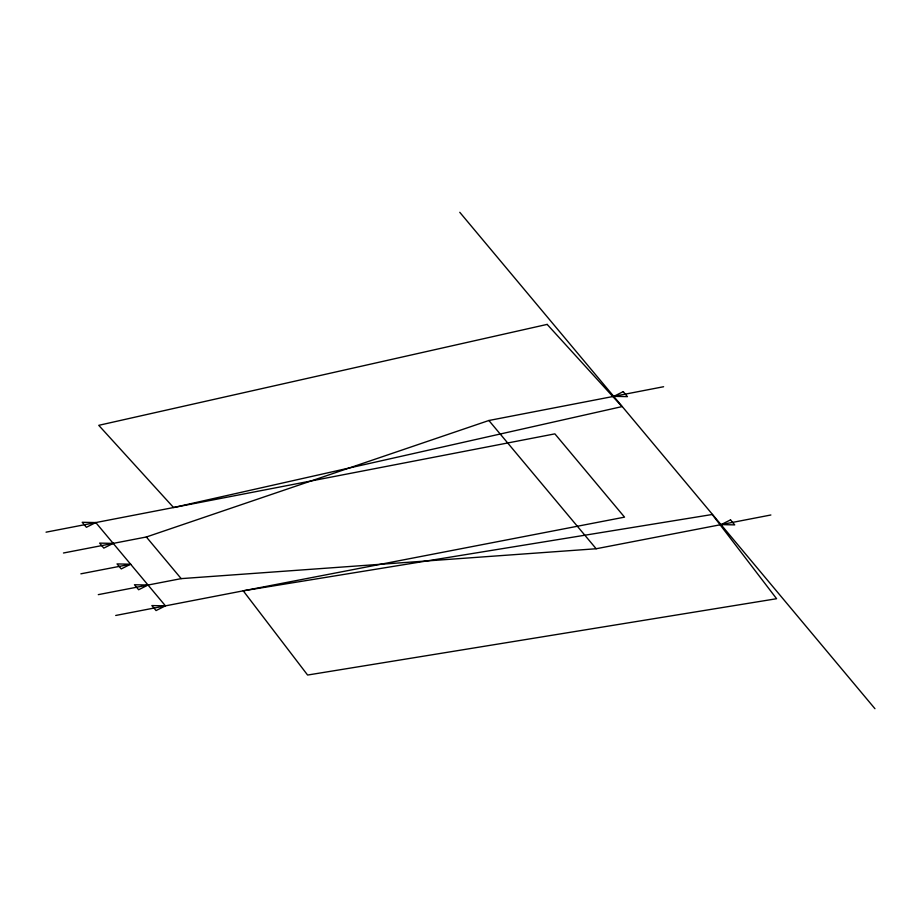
<?xml version="1.0" encoding="UTF-8"?>
<svg xmlns="http://www.w3.org/2000/svg" width="921" height="921" viewBox="0 0 921 921"><rect width="100%" height="100%" fill="white"/><g stroke="black" fill="none" stroke-linecap="round" stroke-linejoin="round"><path stroke-width="1.38" d="M95.784 522.564L86.401 527.284L82.222 522.288L95.784 522.564L165.446 605.857L156.063 610.565L151.873 605.569L165.446 605.857M130.621 564.216L121.227 568.925L117.048 563.928L130.621 564.216L80.875 573.818M63.468 553.003L146.358 536.989L488.89 420.494L663.604 386.728M46.05 532.177L554.879 433.86L624.542 517.142L115.712 615.47M98.294 594.644L181.184 578.63L596.163 548.755L770.877 514.989M459.775 212.302L874.95 708.698M488.89 420.494L596.163 548.755M146.358 536.989L181.184 578.63M113.202 543.39L103.808 548.11L99.629 543.114L113.202 543.39M148.028 585.031L138.645 589.751L134.466 584.754L148.028 585.031M623.252 391.621L613.87 396.341L627.431 396.629L623.252 391.621M730.526 519.881L721.143 524.602L734.705 524.889L730.526 519.881M547.166 324.399L98.743 425.329L173.574 507.54L621.997 406.61L547.166 324.399M712.232 514.494L243.236 590.822L307.602 675.047L776.599 598.719L712.232 514.494"/></g></svg>
